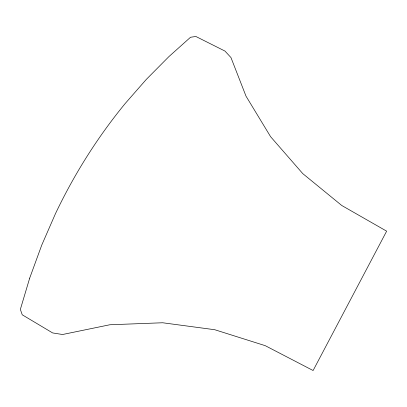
<?xml version="1.0" encoding="UTF-8"?>
<svg xmlns="http://www.w3.org/2000/svg" width="407" height="407" viewBox="0 0 407 407"><rect width="100%" height="100%" fill="white"/><g stroke="black" fill="none" stroke-linecap="round" stroke-linejoin="round"><path stroke-width="0.61" d="M29.675 278.169L20.35 309.391L22.243 314.799L52.64 332.931L62.541 334.508L109.814 324.766L162.647 322.766L214.759 329.726L265.227 345.665L313.11 370.523L386.65 231.166L341.748 205.484L302.742 173.591L270.614 136.711L246.006 96.154L230.957 57.555L224.959 51.068L195.859 36.477L190.537 37.256L168.946 56.573L146.357 79.355L125.249 103.444A678.835 591.732 51.7 0 0 55.433 213.731L41.748 245.106L29.675 278.169"/></g></svg>
